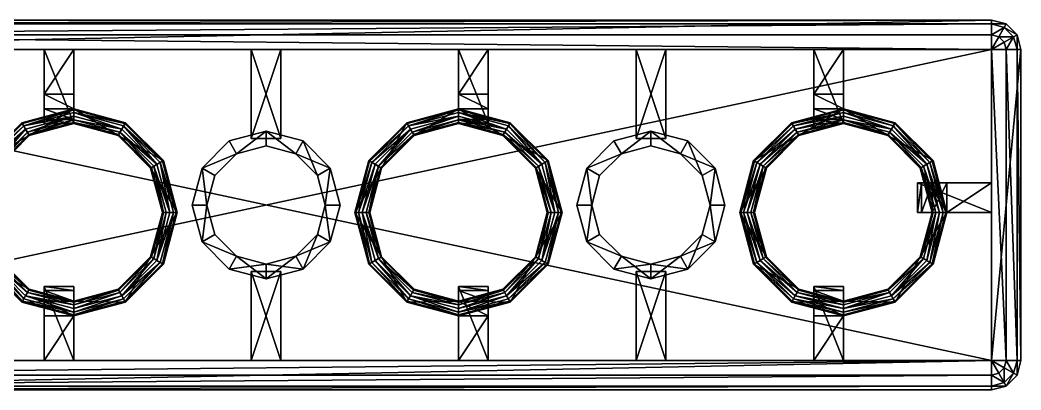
# Model space of a CAD drawing. Header units: metres. Extents: x 0 to 5.1, y 0 to 1.25.
# Drawn here: x 1.719 to 5.1, y 0 to 1.25 of the extents above; entities that cross this region are included whole.
import ezdxf

# ---------------------------------------------------------------- set-up
doc = ezdxf.new("R2010")
doc.units = ezdxf.units.M
doc.layers.add('block05', color=162, linetype='CONTINUOUS')

msp = doc.modelspace()

# ---------------------------------------------------------------- meshes
at = {"layer": 'block05'}
mesh = msp.add_polyface(dxfattribs=at)
corners = [(1.3, 1.15, 1.4), (1.3, 1.15), (1.3, 0.85), (1.3, 0.85, 1.4), (1.2, 1.15, 1.4), (1.2, 0.85), (1.2, 0.85, 1.4), (1.8, 1.15, 1.4), (1.8, 1.15), (1.9, 1.15), (1.8, 1), (1.9, 0.9, 1.4), (1.8, 0.9, 1.4), (1.8, 0.9, 0.1), (1.8, 0.95, 0.013397), (1.8, 0.913397, 0.05), (1.9, 0.913397, 0.05), (1.9, 0.95, 0.013397), (1.9, 0.9, 0.1), (1.75, 0.859808, 1.5), (1.9, 0.95, 1.5), (1.725, 0.903109, 1.5), (1.596891, 0.775, 1.5), (1.75, 0.859808, 1.725), (1.9, 0.9, 1.725), (1.629367, 0.75625, 1.746651), (1.7375, 0.881458, 1.75), (1.74375, 0.870633, 1.746651), (1.607716, 0.76875, 1.746651), (1.73125, 0.892284, 1.746651), (1.9, 0.925, 1.75), (1.9, 0.9375, 1.746651), (1.9, 0.95, 1.725), (1.726675, 0.900208, 1.7375), (1.725, 0.903109, 1.725), (1.637292, 0.751675, 1.7375), (1.748325, 0.862708, 1.7375), (1.9, 0.9125, 1.746651), (1.599792, 0.773325, 1.7375), (1.9, 0.946651, 1.7375), (1.35, 0.798205), (1.375, 0.841506), (1.25, 0.875), (1.25, 0.825), (1.375, 0.841506, 1.4), (1.25, 0.825, 1.4), (1.25, 0.875, 1.4), (0.1, 1.15), (5, 1.25), (0.1, 1.25), (0.1, 1.15, 1.4), (5, 1.15, 1.4), (0.1, 1.25, 1.4), (0.1, 1.236603, 1.45), (5, 1.236603, 1.45), (0.1, 1.2, 1.486603), (5, 1.15, 1.5), (0.1, 1.15, 1.5), (5, 1.25, 1.4)]
mesh.append_faces([[corners[k] for k in face] for face in [(0, 1, 2), (0, 2, 3), (4, 1, 0), (3, 2, 5), (1, 5, 2), (3, 6, 4), (3, 4, 0), (7, 8, 9), (9, 8, 10), (11, 12, 7), (13, 12, 11), (10, 13, 14), (7, 12, 13), (14, 13, 15), (7, 13, 8), (13, 10, 8), (15, 16, 14), (14, 17, 10), (18, 15, 13), (19, 20, 21), (19, 21, 22), (19, 23, 24), (25, 26, 27), (26, 28, 29), (27, 26, 30), (26, 29, 30), (29, 31, 30), (32, 33, 34), (23, 35, 36), (35, 27, 36), (27, 37, 36), (23, 36, 24), (34, 33, 38), (33, 29, 38), (31, 29, 39), (29, 33, 39), (33, 32, 39), (21, 34, 22), (34, 21, 32), (32, 21, 20), (40, 41, 42), (40, 42, 43), (44, 45, 46), (46, 42, 44), (44, 42, 41), (47, 48, 49), (47, 50, 51), (48, 52, 49), (53, 54, 55), (55, 56, 57), (58, 53, 52)]])
mesh = msp.add_polyface(dxfattribs=at)
corners = [(3.3, 0.9, 0.1), (3.3, 0.9, 1.4), (3.3, 1.15, 1.4), (3.3, 1.15), (3.3, 1), (3.3, 0.95, 0.013397), (3.3, 0.913397, 0.05), (3.2, 1.15, 1.4), (3.2, 1), (3.2, 0.9, 0.1), (3.2, 0.95, 0.013397), (3.2, 0.913397, 0.05), (3.35, 0.859808, 1.5), (3.503109, 0.775, 1.5), (3.375, 0.903109, 1.5), (3.2, 0.95, 1.5), (3.459808, 0.75, 1.5), (3.375, 0.903109, 1.725), (3.2, 0.95, 1.725), (3.503109, 0.775, 1.725), (3.351675, 0.862708, 1.7375), (3.35625, 0.870633, 1.746651), (3.470633, 0.75625, 1.746651), (3.36875, 0.892284, 1.746651), (3.492284, 0.76875, 1.746651), (3.481458, 0.7625, 1.75), (3.373325, 0.900208, 1.7375), (3.2, 0.9375, 1.746651), (3.2, 0.946651, 1.7375), (3.3625, 0.881458, 1.75), (3.2, 0.9125, 1.746651), (3.2, 0.925, 1.75), (3.2, 0.9, 1.725), (3.35, 0.859808, 1.725), (3.500208, 0.773325, 1.7375), (3.462708, 0.751675, 1.7375), (3.459808, 0.75, 1.725), (3.2, 0.903349, 1.7375), (3.2, 0.9, 1.5), (5, 1.15), (5, 1.25), (0.1, 1.15), (5, 1.15, 1.4), (5, 0.1, 1.5), (0.1, 1.15, 1.5), (5, 1.15, 1.5), (5, 1.25, 1.4), (0.1, 1.25, 1.4), (0.1, 1.2, 1.486603), (5, 1.236603, 1.45), (5, 1.2, 1.486603), (0.1, 1.236603, 1.45)]
mesh.append_faces([[corners[k] for k in face] for face in [(0, 1, 2), (0, 2, 3), (0, 3, 4), (0, 4, 5), (0, 5, 6), (7, 3, 2), (3, 8, 4), (1, 7, 2), (9, 1, 0), (10, 6, 5), (5, 4, 8), (6, 11, 0), (12, 13, 14), (12, 14, 15), (16, 13, 12), (13, 17, 14), (14, 17, 18), (14, 18, 15), (17, 13, 19), (20, 21, 22), (23, 24, 25), (22, 21, 25), (24, 23, 26), (23, 27, 26), (27, 28, 26), (27, 23, 29), (23, 25, 29), (25, 21, 29), (21, 30, 29), (29, 30, 31), (32, 20, 33), (17, 26, 18), (26, 28, 18), (24, 26, 34), (26, 17, 34), (34, 17, 19), (33, 20, 35), (20, 22, 35), (33, 35, 36), (21, 20, 37), (38, 33, 12), (12, 33, 36), (12, 36, 16), (39, 40, 41), (41, 42, 39), (43, 44, 45), (40, 46, 47), (48, 49, 50), (48, 50, 45), (49, 51, 46)]])
mesh = msp.add_polyface(dxfattribs=at)
corners = [(4.5, 0.9, 0.1), (4.5, 1.15), (4.5, 1), (4.5, 0.95, 0.013397), (4.5, 0.913397, 0.05), (4.65, 0.859808, 1.5), (4.803109, 0.775, 1.5), (4.675, 0.903109, 1.5), (4.5, 0.95, 1.5), (4.5, 0.9, 1.5), (4.65, 0.859808, 1.725), (4.5, 0.9, 1.725), (4.5, 0.9375, 1.746651), (4.6625, 0.881458, 1.75), (4.5, 0.925, 1.75), (4.5, 0.9125, 1.746651), (4.66875, 0.892284, 1.746651), (4.781458, 0.7625, 1.75), (4.792284, 0.76875, 1.746651), (4.673326, 0.900208, 1.7375), (4.65625, 0.870633, 1.746651), (4.803109, 0.775, 1.725), (4.675, 0.903109, 1.725), (4.5, 0.903349, 1.7375), (4.651675, 0.862708, 1.7375), (4.5, 0.946651, 1.7375), (4.5, 0.95, 1.725), (5.086603, 1.2), (5, 1.15), (5.1, 1.15), (5.05, 1.236603), (5, 1.25), (5.086603, 1.2, 1.4), (5.05, 1.236603, 1.4), (5, 1.25, 1.4), (5.1, 1.15, 1.4), (5, 1.236603, 1.45), (5.043301, 1.225, 1.45), (5, 1.2, 1.486603), (5.05, 1.15, 1.486603), (5.043301, 1.175, 1.486603), (5.075, 1.193301, 1.45), (5.086603, 1.15, 1.45), (5, 1.15, 1.5), (5.025, 1.193301, 1.486603)]
mesh.append_faces([[corners[k] for k in face] for face in [(0, 1, 2), (0, 2, 3), (0, 3, 4), (5, 6, 7), (5, 7, 8), (5, 8, 9), (9, 10, 5), (10, 9, 11), (12, 13, 14), (14, 13, 15), (13, 12, 16), (13, 16, 17), (18, 16, 19), (15, 13, 20), (13, 17, 20), (21, 19, 22), (11, 23, 24), (23, 15, 24), (15, 20, 24), (11, 24, 10), (22, 19, 25), (19, 16, 25), (16, 12, 25), (22, 25, 26), (6, 22, 7), (7, 22, 26), (7, 26, 8), (27, 28, 29), (28, 27, 30), (28, 30, 31), (27, 32, 30), (30, 32, 33), (33, 34, 31), (30, 33, 31), (32, 27, 35), (35, 27, 29), (36, 37, 38), (39, 40, 41), (41, 32, 42), (40, 39, 43), (32, 41, 37), (38, 37, 44), (37, 41, 44), (41, 40, 44), (40, 43, 44), (39, 41, 42), (38, 44, 43), (37, 36, 33), (33, 36, 34), (32, 37, 33), (42, 32, 35)]])
mesh = msp.add_polyface(dxfattribs=at)
corners = [(1.75, 0.340192, 1.5), (1.725, 0.296891, 1.5), (1.9, 0.3, 1.5), (1.9, 0.25, 1.5), (1.596891, 0.425, 1.5), (1.640192, 0.45, 1.5), (1.75, 0.340192, 1.725), (1.640192, 0.45, 1.725), (1.73125, 0.307716, 1.746651), (1.9, 0.2625, 1.746651), (1.726675, 0.299792, 1.7375), (1.74375, 0.329367, 1.746651), (1.9, 0.2875, 1.746651), (1.7375, 0.318542, 1.75), (1.607716, 0.43125, 1.746651), (1.629367, 0.44375, 1.746651), (1.748325, 0.337292, 1.7375), (1.618542, 0.4375, 1.75), (1.637292, 0.448325, 1.7375), (1.596891, 0.425, 1.725), (1.725, 0.296891, 1.725), (1.9, 0.296651, 1.7375), (1.9, 0.253349, 1.7375), (1.9, 0.25, 1.725), (1.599792, 0.426675, 1.7375), (1.9, 0.35, 0.1), (1.8, 0.35, 1.4), (1.8, 0.35, 0.1), (1.9, 0.1, 1.4), (1.8, 0.1), (1.8, 0.1, 1.4), (1.9, 0.25), (1.8, 0.25), (1.8, 0.3, 0.013397), (1.8, 0.336603, 0.05), (1.9, 0.3, 0.013397), (1.9, 0.336603, 0.05), (5, 0, 1.4), (0.1, 0), (0.1, 0, 1.4), (0.1, 0.1), (5, 0.1), (0.1, 0.1, 1.4), (5, 0.1, 1.5), (0.1, 0.1, 1.5), (0.1, 1.15, 1.5), (5, 0.05, 1.486603), (0.1, 0.013397, 1.45), (0.1, 0.05, 1.486603), (5, 0.013397, 1.45)]
mesh.append_faces([[corners[k] for k in face] for face in [(0, 1, 2), (2, 1, 3), (1, 0, 4), (4, 0, 5), (2, 6, 0), (0, 6, 7), (0, 7, 5), (8, 9, 10), (11, 12, 13), (9, 8, 13), (8, 10, 14), (11, 15, 16), (15, 11, 17), (11, 13, 17), (13, 8, 17), (8, 14, 17), (16, 15, 18), (6, 16, 7), (16, 18, 7), (19, 10, 20), (11, 16, 21), (16, 6, 21), (20, 10, 22), (10, 9, 22), (20, 22, 23), (14, 10, 24), (10, 19, 24), (1, 4, 19), (1, 19, 20), (3, 20, 23), (1, 20, 3), (25, 26, 27), (28, 29, 30), (28, 30, 26), (29, 31, 32), (27, 26, 30), (27, 30, 29), (27, 29, 32), (27, 32, 33), (27, 33, 34), (35, 34, 33), (33, 32, 31), (34, 36, 27), (37, 38, 39), (40, 38, 41), (41, 42, 40), (43, 44, 45), (46, 47, 48), (48, 44, 43), (47, 49, 39)]])
mesh = msp.add_polyface(dxfattribs=at)
corners = [(1.640192, 0.75, 1.5), (1.55, 0.6, 1.5), (1.6, 0.6, 1.5), (1.596891, 0.775, 1.5), (1.75, 0.859808, 1.5), (1.6, 0.6, 1.725), (1.640192, 0.75, 1.725), (1.75, 0.859808, 1.725), (1.607716, 0.76875, 1.746651), (1.5625, 0.6, 1.746651), (1.553349, 0.6, 1.7375), (1.575, 0.6, 1.75), (1.7375, 0.881458, 1.75), (1.618542, 0.7625, 1.75), (1.5875, 0.6, 1.746651), (1.629367, 0.75625, 1.746651), (1.637292, 0.751675, 1.7375), (1.74375, 0.870633, 1.746651), (1.596891, 0.775, 1.725), (1.55, 0.6, 1.725), (1.596651, 0.6, 1.7375), (1.73125, 0.892284, 1.746651), (1.599792, 0.773325, 1.7375), (1.725, 0.903109, 1.725), (1.423205, 0.725), (1.45, 0.625), (1.5, 0.625), (1.466506, 0.75), (1.35, 0.798205), (1.375, 0.841506), (1.45, 0.625, 1.4), (1.5, 0.625, 1.4), (1.423205, 0.525, 1.4), (1.25, 0.825, 1.4), (1.375, 0.841506, 1.4), (1.35, 0.798205, 1.4), (1.466506, 0.75, 1.4), (1.423205, 0.725, 1.4), (1.25, 0.825), (5, 1.15, 1.4), (0.1, 1.15, 1.4), (0.1, 0.1, 1.4)]
mesh.append_faces([[corners[k] for k in face] for face in [(0, 1, 2), (1, 0, 3), (4, 3, 0), (2, 5, 6), (0, 7, 4), (7, 0, 6), (2, 6, 0), (8, 9, 10), (9, 8, 11), (8, 12, 13), (14, 11, 13), (11, 8, 13), (14, 13, 15), (13, 12, 15), (16, 15, 17), (16, 7, 6), (18, 10, 19), (16, 6, 5), (14, 15, 20), (15, 16, 20), (16, 5, 20), (21, 8, 22), (8, 10, 22), (10, 18, 22), (23, 22, 18), (3, 23, 18), (3, 18, 19), (3, 19, 1), (24, 25, 26), (24, 26, 27), (28, 27, 29), (24, 27, 28), (30, 31, 32), (33, 34, 35), (35, 34, 36), (35, 36, 37), (36, 31, 37), (31, 30, 37), (36, 27, 31), (31, 27, 26), (27, 36, 29), (34, 29, 36), (32, 25, 30), (30, 25, 24), (37, 28, 35), (35, 28, 38), (35, 38, 33), (28, 37, 24), (30, 24, 37), (39, 40, 41)]])
mesh = msp.add_polyface(dxfattribs=at)
corners = [(3.8, 0.4, 1.4), (3.8, 0.4), (3.9, 0.4), (3.9, 0.4, 1.4), (3.65, 0.625), (3.6, 0.625), (3.633494, 0.5), (3.75, 0.451795), (3.725, 0.408494), (3.85, 0.425), (3.85, 0.375), (3.676795, 0.525), (3.75, 0.451795, 1.4), (3.85, 0.375, 1.4), (3.725, 0.408494, 1.4), (3.633494, 0.5, 1.4), (3.65, 0.625, 1.4), (3.6, 0.625, 1.4), (3.676795, 0.525, 1.4), (3.85, 0.425, 1.4), (3.459808, 0.75, 1.5), (3.5, 0.6, 1.5), (3.55, 0.6, 1.5), (3.375, 0.296891, 1.5), (3.503109, 0.425, 1.5), (3.459808, 0.45, 1.5), (3.503109, 0.425, 1.725), (3.55, 0.6, 1.725), (3.492284, 0.43125, 1.746651), (3.3625, 0.318542, 1.75), (3.481458, 0.4375, 1.75), (3.470633, 0.44375, 1.746651), (3.5125, 0.6, 1.746651), (3.525, 0.6, 1.75), (3.546651, 0.6, 1.7375), (3.500208, 0.426675, 1.7375), (3.5375, 0.6, 1.746651), (3.503349, 0.6, 1.7375), (3.5, 0.6, 1.725), (3.462708, 0.448325, 1.7375), (3.35625, 0.329367, 1.746651), (3.351675, 0.337292, 1.7375), (3.459808, 0.45, 1.725), (3.35, 0.340192, 1.725), (5, 1.15, 1.4), (0.1, 0.1, 1.4), (5, 0.1, 1.4)]
mesh.append_faces([[corners[k] for k in face] for face in [(0, 1, 2), (0, 2, 3), (4, 5, 6), (7, 8, 9), (9, 8, 10), (8, 7, 6), (6, 7, 11), (4, 6, 11), (12, 13, 14), (12, 14, 15), (16, 15, 17), (15, 16, 18), (12, 15, 18), (19, 13, 12), (14, 8, 15), (15, 8, 6), (5, 17, 6), (15, 6, 17), (8, 14, 10), (16, 4, 11), (18, 7, 12), (12, 7, 9), (12, 9, 19), (7, 18, 11), (16, 11, 18), (20, 21, 22), (23, 24, 25), (24, 22, 25), (22, 21, 25), (26, 27, 22), (26, 22, 24), (28, 29, 30), (29, 31, 30), (30, 31, 32), (30, 32, 33), (34, 35, 36), (35, 28, 36), (28, 30, 36), (30, 33, 36), (32, 31, 37), (35, 34, 27), (26, 35, 27), (38, 37, 39), (37, 31, 39), (31, 40, 39), (41, 42, 39), (38, 39, 42), (21, 38, 42), (43, 25, 42), (21, 42, 25), (44, 45, 46)]])
mesh = msp.add_polyface(dxfattribs=at)
corners = [(1.9, 0.9, 0.1), (1.9, 0.9, 1.4), (1.9, 1.15, 1.4), (1.9, 1.15), (1.9, 1), (1.9, 0.95, 0.013397), (1.9, 0.913397, 0.05), (1.8, 1.15, 1.4), (1.8, 1), (1.8, 0.9, 0.1), (1.8, 0.95, 0.013397), (1.8, 0.913397, 0.05), (2.05, 0.859808, 1.5), (2.203109, 0.775, 1.5), (2.075, 0.903109, 1.5), (1.9, 0.95, 1.5), (1.75, 0.859808, 1.5), (1.9, 0.9, 1.5), (2.159808, 0.75, 1.5), (2.05, 0.859808, 1.725), (2.159808, 0.75, 1.725), (1.9, 0.9, 1.725), (1.9, 0.9125, 1.746651), (1.74375, 0.870633, 1.746651), (1.9, 0.925, 1.75), (2.05625, 0.870633, 1.746651), (1.9, 0.903349, 1.7375), (2.051675, 0.862708, 1.7375), (2.06875, 0.892284, 1.746651), (1.9, 0.9375, 1.746651), (2.073325, 0.900208, 1.7375), (2.0625, 0.881458, 1.75), (2.170633, 0.75625, 1.746651), (2.181458, 0.7625, 1.75), (2.192284, 0.76875, 1.746651), (2.203109, 0.775, 1.725), (2.075, 0.903109, 1.725), (2.162708, 0.751675, 1.7375), (1.748325, 0.862708, 1.7375), (1.9, 0.946651, 1.7375), (1.9, 0.95, 1.725), (2.200208, 0.773325, 1.7375)]
mesh.append_faces([[corners[k] for k in face] for face in [(0, 1, 2), (0, 2, 3), (0, 3, 4), (0, 4, 5), (0, 5, 6), (7, 3, 2), (3, 8, 4), (1, 7, 2), (9, 1, 0), (10, 6, 5), (5, 4, 8), (6, 11, 0), (12, 13, 14), (12, 14, 15), (15, 16, 17), (12, 15, 17), (18, 13, 12), (17, 19, 12), (12, 19, 20), (12, 20, 18), (19, 17, 21), (16, 21, 17), (22, 23, 24), (22, 25, 26), (25, 27, 26), (28, 29, 30), (25, 22, 31), (22, 24, 31), (24, 29, 31), (29, 28, 31), (32, 25, 33), (25, 31, 33), (31, 28, 33), (28, 34, 33), (21, 26, 19), (26, 27, 19), (35, 30, 36), (27, 25, 37), (25, 32, 37), (22, 26, 38), (26, 21, 38), (19, 27, 20), (27, 37, 20), (36, 30, 39), (30, 29, 39), (36, 39, 40), (28, 30, 41), (13, 36, 14), (14, 36, 40), (14, 40, 15)]])
mesh = msp.add_polyface(dxfattribs=at)
corners = [(2.5, 1.15, 1.4), (2.5, 1.15), (2.6, 1.15), (2.5, 0.85, 1.4), (2.5, 0.85), (2.6, 0.85, 1.4), (2.45, 0.798205), (2.55, 0.875), (2.425, 0.841506), (2.333494, 0.75), (2.35, 0.625), (2.3, 0.625), (2.376795, 0.725), (2.55, 0.825), (2.35, 0.625, 1.4), (2.3, 0.625, 1.4), (2.333494, 0.75, 1.4), (2.45, 0.798205, 1.4), (2.425, 0.841506, 1.4), (2.55, 0.875, 1.4), (2.55, 0.825, 1.4), (2.376795, 0.725, 1.4), (2.159808, 0.75, 1.5), (2.2, 0.6, 1.5), (2.25, 0.6, 1.5), (2.203109, 0.775, 1.5), (2.2, 0.6, 1.725), (2.159808, 0.75, 1.725), (2.203349, 0.6, 1.7375), (2.170633, 0.75625, 1.746651), (2.2125, 0.6, 1.746651), (2.162708, 0.751675, 1.7375), (2.2375, 0.6, 1.746651), (2.192284, 0.76875, 1.746651), (2.246651, 0.6, 1.7375), (2.225, 0.6, 1.75), (2.181458, 0.7625, 1.75), (2.25, 0.6, 1.725), (2.200208, 0.773325, 1.7375), (2.06875, 0.892284, 1.746651), (2.073325, 0.900208, 1.7375), (2.203109, 0.775, 1.725), (2.075, 0.903109, 1.725)]
mesh.append_faces([[corners[k] for k in face] for face in [(0, 1, 2), (3, 4, 1), (3, 1, 0), (5, 4, 3), (2, 1, 4), (5, 3, 0), (6, 7, 8), (6, 8, 9), (10, 9, 11), (9, 10, 12), (6, 9, 12), (7, 6, 13), (14, 15, 16), (17, 16, 18), (17, 18, 19), (17, 19, 20), (16, 17, 21), (14, 16, 21), (16, 9, 18), (18, 9, 8), (7, 19, 8), (18, 8, 19), (9, 16, 11), (15, 11, 16), (20, 6, 17), (17, 6, 12), (21, 10, 14), (10, 21, 12), (17, 12, 21), (6, 20, 13), (22, 23, 24), (22, 24, 25), (22, 26, 23), (26, 22, 27), (28, 29, 30), (29, 28, 31), (32, 33, 34), (30, 29, 35), (29, 36, 35), (36, 33, 35), (33, 32, 35), (31, 28, 27), (28, 26, 27), (37, 34, 38), (34, 33, 38), (33, 39, 38), (40, 41, 38), (37, 38, 41), (24, 37, 41), (42, 25, 41), (24, 41, 25)]])
mesh = msp.add_polyface(dxfattribs=at)
corners = [(2.6, 1.15, 1.4), (2.6, 1.15), (2.6, 0.85), (2.6, 0.85, 1.4), (2.5, 1.15, 1.4), (2.5, 0.85), (2.65, 0.798205), (2.766506, 0.75), (2.675, 0.841506), (2.55, 0.875), (2.75, 0.625), (2.8, 0.625), (2.55, 0.825), (2.723205, 0.725), (2.766506, 0.75, 1.4), (2.8, 0.625, 1.4), (2.75, 0.625, 1.4), (2.65, 0.798205, 1.4), (2.675, 0.841506, 1.4), (2.723205, 0.725, 1.4), (2.55, 0.875, 1.4), (2.55, 0.825, 1.4), (2.940192, 0.75, 1.5), (2.896891, 0.775, 1.5), (2.85, 0.6, 1.5), (2.9, 0.6, 1.5), (3.025, 0.903109, 1.725), (2.896891, 0.775, 1.725), (2.85, 0.6, 1.725), (2.907717, 0.76875, 1.746651), (2.853349, 0.6, 1.7375), (2.899792, 0.773325, 1.7375), (2.8875, 0.6, 1.746651), (2.929367, 0.75625, 1.746651), (2.896651, 0.6, 1.7375), (2.918542, 0.7625, 1.75), (2.875, 0.6, 1.75), (2.8625, 0.6, 1.746651), (2.9, 0.6, 1.725), (2.937292, 0.751675, 1.7375), (2.940192, 0.75, 1.725)]
mesh.append_faces([[corners[k] for k in face] for face in [(0, 1, 2), (0, 2, 3), (4, 1, 0), (3, 2, 5), (1, 5, 2), (3, 4, 0), (6, 7, 8), (6, 8, 9), (10, 11, 7), (6, 9, 12), (7, 6, 13), (10, 7, 13), (14, 15, 16), (17, 18, 19), (19, 18, 14), (19, 14, 16), (18, 17, 20), (20, 17, 21), (20, 9, 18), (18, 9, 8), (14, 7, 15), (15, 7, 11), (7, 14, 8), (18, 8, 14), (16, 10, 13), (19, 6, 17), (17, 6, 12), (17, 12, 21), (6, 19, 13), (16, 13, 19), (22, 23, 24), (22, 24, 25), (23, 26, 27), (24, 27, 28), (23, 27, 24), (29, 30, 31), (32, 33, 34), (35, 33, 36), (33, 32, 36), (30, 29, 37), (29, 35, 37), (35, 36, 37), (27, 31, 28), (31, 30, 28), (31, 27, 26), (38, 34, 39), (34, 33, 39), (38, 39, 40), (25, 38, 40), (25, 40, 22)]])
mesh = msp.add_polyface(dxfattribs=at)
corners = [(3.2, 1.15, 1.4), (3.2, 1.15), (3.3, 1.15), (3.2, 1), (3.3, 0.9, 1.4), (3.2, 0.9, 1.4), (3.2, 0.9, 0.1), (3.2, 0.95, 0.013397), (3.2, 0.913397, 0.05), (3.3, 0.913397, 0.05), (3.3, 0.95, 0.013397), (3.3, 0.9, 0.1), (3.05, 0.859808, 1.5), (3.025, 0.903109, 1.5), (2.940192, 0.75, 1.5), (2.896891, 0.775, 1.5), (3.2, 0.95, 1.5), (3.2, 0.9, 1.5), (3.35, 0.859808, 1.5), (3.025, 0.903109, 1.725), (3.2, 0.95, 1.725), (2.929367, 0.75625, 1.746651), (3.04375, 0.870633, 1.746651), (3.048325, 0.862708, 1.7375), (3.2, 0.9125, 1.746651), (3.2, 0.9375, 1.746651), (3.3625, 0.881458, 1.75), (3.2, 0.925, 1.75), (3.0375, 0.881458, 1.75), (3.2, 0.946651, 1.7375), (3.03125, 0.892284, 1.746651), (2.907717, 0.76875, 1.746651), (2.918542, 0.7625, 1.75), (2.899792, 0.773325, 1.7375), (2.940192, 0.75, 1.725), (3.05, 0.859808, 1.725), (3.026675, 0.900208, 1.7375), (3.2, 0.903349, 1.7375), (3.35625, 0.870633, 1.746651), (3.351675, 0.862708, 1.7375), (3.2, 0.9, 1.725), (2.937292, 0.751675, 1.7375), (3.35, 0.859808, 1.725)]
mesh.append_faces([[corners[k] for k in face] for face in [(0, 1, 2), (2, 1, 3), (4, 5, 0), (6, 5, 4), (3, 6, 7), (0, 5, 6), (7, 6, 8), (0, 6, 1), (6, 3, 1), (8, 9, 7), (7, 10, 3), (11, 8, 6), (12, 13, 14), (14, 13, 15), (13, 12, 16), (16, 12, 17), (18, 16, 17), (15, 13, 19), (19, 13, 16), (19, 16, 20), (21, 22, 23), (23, 22, 24), (25, 26, 27), (24, 22, 27), (27, 22, 28), (22, 21, 28), (29, 25, 30), (25, 27, 30), (27, 28, 30), (28, 31, 30), (31, 28, 32), (28, 21, 32), (30, 31, 33), (34, 23, 35), (20, 29, 36), (29, 30, 36), (30, 33, 36), (33, 19, 36), (20, 36, 19), (35, 23, 37), (23, 24, 37), (24, 38, 37), (39, 40, 37), (35, 37, 40), (21, 23, 41), (23, 34, 41), (14, 35, 12), (12, 35, 40), (42, 17, 40), (12, 40, 17), (35, 14, 34)]])
mesh = msp.add_polyface(dxfattribs=at)
corners = [(3.8, 1.15, 1.4), (3.8, 1.15), (3.9, 1.15), (3.9, 1.15, 1.4), (3.8, 0.85, 1.4), (3.8, 0.85), (3.9, 0.85, 1.4), (3.9, 0.85), (3.75, 0.798205), (3.85, 0.875), (3.725, 0.841506), (3.633494, 0.75), (3.65, 0.625), (3.6, 0.625), (3.676795, 0.725), (3.85, 0.825), (3.65, 0.625, 1.4), (3.6, 0.625, 1.4), (3.633494, 0.75, 1.4), (3.75, 0.798205, 1.4), (3.725, 0.841506, 1.4), (3.85, 0.875, 1.4), (3.85, 0.825, 1.4), (3.676795, 0.725, 1.4), (3.459808, 0.75, 1.5), (3.55, 0.6, 1.5), (3.503109, 0.775, 1.5), (3.55, 0.6, 1.725), (3.503109, 0.775, 1.725), (3.492284, 0.76875, 1.746651), (3.525, 0.6, 1.75), (3.481458, 0.7625, 1.75), (3.470633, 0.75625, 1.746651), (3.5375, 0.6, 1.746651), (3.5125, 0.6, 1.746651), (3.459808, 0.75, 1.725), (3.503349, 0.6, 1.7375), (3.5, 0.6, 1.725), (3.546651, 0.6, 1.7375), (3.500208, 0.773325, 1.7375), (3.462708, 0.751675, 1.7375), (3.5, 0.6, 1.5)]
mesh.append_faces([[corners[k] for k in face] for face in [(0, 1, 2), (0, 2, 3), (4, 5, 1), (4, 1, 0), (6, 7, 5), (6, 5, 4), (2, 1, 5), (2, 5, 7), (6, 4, 0), (6, 0, 3), (8, 9, 10), (8, 10, 11), (12, 11, 13), (11, 12, 14), (8, 11, 14), (9, 8, 15), (16, 17, 18), (19, 18, 20), (19, 20, 21), (19, 21, 22), (18, 19, 23), (16, 18, 23), (17, 13, 18), (18, 13, 11), (20, 10, 21), (21, 10, 9), (10, 20, 11), (18, 11, 20), (22, 8, 19), (19, 8, 14), (23, 12, 16), (12, 23, 14), (19, 14, 23), (8, 22, 15), (24, 25, 26), (25, 27, 28), (25, 28, 26), (29, 30, 31), (30, 32, 31), (30, 29, 33), (32, 30, 34), (35, 36, 37), (27, 38, 39), (38, 33, 39), (33, 29, 39), (27, 39, 28), (32, 34, 40), (34, 36, 40), (36, 35, 40), (24, 37, 41), (37, 24, 35)]])
mesh = msp.add_polyface(dxfattribs=at)
corners = [(3.9, 1.15, 1.4), (3.9, 1.15), (3.9, 0.85), (3.9, 0.85, 1.4), (3.95, 0.798205), (4.066506, 0.75), (3.975, 0.841506), (3.85, 0.875), (4.05, 0.625), (4.1, 0.625), (3.85, 0.825), (4.023205, 0.725), (4.066506, 0.75, 1.4), (4.1, 0.625, 1.4), (4.05, 0.625, 1.4), (3.95, 0.798205, 1.4), (3.975, 0.841506, 1.4), (4.023205, 0.725, 1.4), (3.85, 0.875, 1.4), (3.85, 0.825, 1.4), (4.15, 0.6, 1.5), (4.2, 0.6, 1.5), (4.240192, 0.75, 1.5), (4.196891, 0.775, 1.5), (4.35, 0.859808, 1.5), (4.2, 0.6, 1.725), (4.240192, 0.75, 1.725), (4.175, 0.6, 1.75), (4.1625, 0.6, 1.746651), (4.218542, 0.7625, 1.75), (4.196651, 0.6, 1.7375), (4.1875, 0.6, 1.746651), (4.229367, 0.75625, 1.746651), (4.207716, 0.76875, 1.746651), (4.3375, 0.881458, 1.75), (4.34375, 0.870633, 1.746651), (4.33125, 0.892284, 1.746651), (4.199792, 0.773325, 1.7375), (4.326674, 0.900208, 1.7375), (4.196891, 0.775, 1.725), (4.237292, 0.751675, 1.7375), (4.153349, 0.6, 1.7375), (4.15, 0.6, 1.725), (4.325, 0.903109, 1.725)]
mesh.append_faces([[corners[k] for k in face] for face in [(0, 1, 2), (0, 2, 3), (4, 5, 6), (4, 6, 7), (8, 9, 5), (4, 7, 10), (5, 4, 11), (8, 5, 11), (12, 13, 14), (15, 16, 17), (17, 16, 12), (17, 12, 14), (16, 15, 18), (18, 15, 19), (16, 6, 12), (12, 6, 5), (12, 5, 9), (12, 9, 13), (6, 16, 7), (18, 7, 16), (14, 8, 11), (17, 4, 15), (15, 4, 10), (15, 10, 19), (4, 17, 11), (14, 11, 17), (20, 21, 22), (20, 22, 23), (24, 23, 22), (21, 25, 26), (21, 26, 22), (27, 28, 29), (30, 31, 32), (31, 27, 32), (27, 29, 32), (29, 28, 33), (29, 33, 34), (32, 29, 35), (36, 33, 37), (30, 26, 25), (38, 37, 39), (26, 30, 40), (30, 32, 40), (39, 37, 41), (37, 33, 41), (33, 28, 41), (39, 41, 42), (23, 43, 39), (20, 39, 42), (23, 39, 20)]])
mesh = msp.add_polyface(dxfattribs=at)
corners = [(4.5, 0.9, 0.1), (4.5, 0.9, 1.4), (4.5, 1.15, 1.4), (4.5, 1.15), (4.4, 1.15, 1.4), (4.4, 1.15), (4.4, 1), (4.5, 1), (4.4, 0.9, 1.4), (4.4, 0.9, 0.1), (4.4, 0.95, 0.013397), (4.4, 0.913397, 0.05), (4.5, 0.913397, 0.05), (4.5, 0.95, 0.013397), (4.35, 0.859808, 1.5), (4.5, 0.95, 1.5), (4.325, 0.903109, 1.5), (4.196891, 0.775, 1.5), (4.5, 0.9, 1.5), (4.240192, 0.75, 1.5), (4.35, 0.859808, 1.725), (4.5, 0.9, 1.725), (4.240192, 0.75, 1.725), (4.207716, 0.76875, 1.746651), (4.33125, 0.892284, 1.746651), (4.3375, 0.881458, 1.75), (4.218542, 0.7625, 1.75), (4.34375, 0.870633, 1.746651), (4.199792, 0.773325, 1.7375), (4.326674, 0.900208, 1.7375), (4.5, 0.9375, 1.746651), (4.229367, 0.75625, 1.746651), (4.348325, 0.862708, 1.7375), (4.5, 0.903349, 1.7375), (4.5, 0.925, 1.75), (4.5, 0.9125, 1.746651), (4.325, 0.903109, 1.725), (4.196891, 0.775, 1.725), (4.237292, 0.751675, 1.7375), (4.5, 0.95, 1.725), (4.5, 0.946651, 1.7375)]
mesh.append_faces([[corners[k] for k in face] for face in [(0, 1, 2), (0, 2, 3), (4, 5, 3), (4, 3, 2), (3, 5, 6), (3, 6, 7), (1, 8, 4), (1, 4, 2), (9, 8, 1), (9, 1, 0), (6, 9, 10), (4, 8, 9), (10, 9, 11), (4, 9, 5), (9, 6, 5), (11, 12, 10), (10, 12, 13), (13, 7, 6), (10, 13, 6), (12, 11, 0), (0, 11, 9), (14, 15, 16), (14, 16, 17), (15, 14, 18), (19, 20, 14), (14, 20, 21), (14, 21, 18), (20, 19, 22), (23, 24, 25), (26, 25, 27), (24, 28, 29), (24, 29, 30), (31, 27, 32), (27, 33, 32), (25, 24, 34), (24, 30, 34), (33, 27, 35), (27, 25, 35), (25, 34, 35), (20, 32, 21), (32, 33, 21), (36, 29, 37), (31, 32, 38), (32, 20, 38), (22, 38, 20), (29, 36, 39), (30, 29, 40), (29, 39, 40), (17, 16, 36), (36, 16, 15), (36, 15, 39)]])
mesh = msp.add_polyface(dxfattribs=at)
corners = [(5, 0.7, 1.4), (5, 0.7), (5, 0.6), (4.85, 0.7), (4.75, 0.7, 0.1), (4.8, 0.7, 0.013397), (4.75, 0.7, 1.4), (4.763398, 0.7, 0.05), (4.75, 0.6, 1.4), (5, 0.6, 1.4), (4.85, 0.6), (4.763398, 0.6, 0.05), (4.8, 0.6, 0.013397), (4.75, 0.6, 0.1), (4.759808, 0.75, 1.5), (4.8, 0.6, 1.5), (4.85, 0.6, 1.5), (4.803109, 0.775, 1.5), (4.65, 0.859808, 1.5), (4.8, 0.6, 1.725), (4.65, 0.859808, 1.725), (4.759808, 0.75, 1.725), (4.66875, 0.892284, 1.746651), (4.792284, 0.76875, 1.746651), (4.781458, 0.7625, 1.75), (4.770633, 0.75625, 1.746651), (4.65625, 0.870633, 1.746651), (4.8375, 0.6, 1.746651), (4.762708, 0.751675, 1.7375), (4.8125, 0.6, 1.746651), (4.803349, 0.6, 1.7375), (4.825, 0.6, 1.75), (4.846651, 0.6, 1.7375), (4.651675, 0.862708, 1.7375), (4.85, 0.6, 1.725), (4.800208, 0.773325, 1.7375), (4.673326, 0.900208, 1.7375), (4.803109, 0.775, 1.725), (4.675, 0.903109, 1.725), (5.1, 1.15), (5, 1.15), (5, 0.1), (5, 1.15, 1.4), (5, 0.1, 1.4), (5.1, 0.1), (5.1, 1.15, 1.4), (5.086603, 1.15, 1.45), (5.086603, 0.1, 1.45), (5.05, 1.15, 1.486603), (5.05, 0.1, 1.486603), (5, 1.15, 1.5), (5.1, 0.1, 1.4)]
mesh.append_faces([[corners[k] for k in face] for face in [(0, 1, 2), (3, 4, 5), (0, 6, 4), (5, 4, 7), (0, 4, 1), (4, 3, 1), (4, 6, 8), (9, 6, 0), (10, 1, 3), (7, 11, 5), (12, 10, 3), (5, 12, 3), (11, 7, 13), (13, 7, 4), (14, 15, 16), (14, 16, 17), (14, 17, 18), (14, 19, 15), (18, 20, 21), (19, 14, 21), (18, 21, 14), (22, 23, 24), (24, 25, 26), (24, 23, 27), (26, 25, 28), (25, 29, 28), (29, 30, 28), (29, 25, 31), (25, 24, 31), (24, 27, 31), (27, 23, 32), (21, 28, 19), (28, 30, 19), (28, 21, 20), (26, 28, 33), (28, 20, 33), (34, 32, 35), (32, 23, 35), (23, 36, 35), (36, 37, 35), (34, 35, 37), (16, 34, 37), (38, 17, 37), (16, 37, 17), (39, 40, 41), (40, 42, 43), (44, 45, 39), (46, 47, 48), (48, 49, 50), (51, 46, 45)]])
mesh = msp.add_polyface(dxfattribs=at)
corners = [(5, 0.7, 1.4), (5, 0.6), (5, 0.6, 1.4), (4.75, 0.6, 1.4), (4.75, 0.7, 1.4), (4.85, 0.6), (5, 0.7), (4.75, 0.6, 0.1), (4.8, 0.6, 0.013397), (4.803109, 0.425, 1.5), (4.85, 0.6, 1.5), (4.759808, 0.45, 1.5), (4.8, 0.6, 1.5), (4.781458, 0.4375, 1.75), (4.770633, 0.44375, 1.746651), (4.8125, 0.6, 1.746651), (4.792284, 0.43125, 1.746651), (4.825, 0.6, 1.75), (4.800208, 0.426675, 1.7375), (4.8375, 0.6, 1.746651), (4.803109, 0.425, 1.725), (4.846651, 0.6, 1.7375), (4.8, 0.6, 1.725), (4.803349, 0.6, 1.7375), (4.762708, 0.448325, 1.7375), (4.85, 0.6, 1.725), (5, 0.1), (5, 0), (5.05, 0.013397), (5.086603, 0.05), (5.1, 0.1), (5.1, 1.15), (5, 1.15), (5, 0.1, 1.4), (5.1, 0.1, 1.4), (5.1, 1.15, 1.4), (5.05, 0.013397, 1.4), (5.086603, 0.05, 1.4), (5, 0, 1.4), (5.05, 1.15, 1.486603), (5.086603, 0.1, 1.45), (5.05, 0.1, 1.486603), (5, 0.1, 1.5), (5, 1.15, 1.5), (5.086603, 1.15, 1.45), (5.075, 0.056699, 1.45), (5.043301, 0.075, 1.486603), (5.025, 0.056699, 1.486603), (5, 0.05, 1.486603), (5.043301, 0.025, 1.45), (5, 0.013397, 1.45)]
mesh.append_faces([[corners[k] for k in face] for face in [(0, 1, 2), (2, 3, 4), (5, 1, 6), (7, 3, 2), (7, 2, 1), (7, 1, 5), (7, 5, 8), (9, 10, 11), (10, 12, 11), (13, 14, 15), (16, 13, 17), (13, 15, 17), (18, 16, 19), (16, 17, 19), (20, 18, 21), (18, 19, 21), (22, 23, 24), (23, 15, 24), (20, 21, 25), (20, 25, 10), (9, 20, 10), (26, 27, 28), (26, 28, 29), (26, 29, 30), (31, 26, 30), (32, 33, 26), (30, 34, 35), (28, 36, 29), (29, 36, 37), (37, 34, 30), (29, 37, 30), (36, 28, 38), (38, 28, 27), (39, 40, 41), (41, 42, 43), (40, 44, 34), (40, 45, 41), (45, 46, 41), (46, 47, 42), (47, 48, 42), (48, 47, 49), (47, 46, 49), (46, 45, 49), (45, 36, 49), (41, 46, 42), (49, 36, 50), (48, 49, 50), (45, 40, 37), (37, 40, 34), (36, 45, 37), (50, 36, 38)]])
mesh = msp.add_polyface(dxfattribs=at)
corners = [(4.5, 0.3, 0.013397), (4.5, 0.25), (4.5, 0.35, 0.1), (4.5, 0.1, 1.4), (4.5, 0.35, 1.4), (4.5, 0.336603, 0.05), (4.5, 0.1), (4.4, 0.3, 0.013397), (4.4, 0.35, 0.1), (4.75, 0.7, 0.1), (4.75, 0.6, 1.4), (4.75, 0.6, 0.1), (4.8, 0.6, 0.013397), (4.763398, 0.6, 0.05), (4.8, 0.7, 0.013397), (4.5, 0.3, 1.5), (4.5, 0.25, 1.5), (4.675, 0.296891, 1.5), (4.65, 0.340192, 1.5), (4.759808, 0.45, 1.5), (4.803109, 0.425, 1.5), (4.8, 0.6, 1.5), (4.8, 0.6, 1.725), (4.759808, 0.45, 1.725), (4.65, 0.340192, 1.725), (4.5, 0.3, 1.725), (4.770633, 0.44375, 1.746651), (4.781458, 0.4375, 1.75), (4.6625, 0.318542, 1.75), (4.792284, 0.43125, 1.746651), (4.66875, 0.307716, 1.746651), (4.5, 0.275, 1.75), (4.800208, 0.426675, 1.7375), (4.673326, 0.299792, 1.7375), (4.651675, 0.337292, 1.7375), (4.65625, 0.329367, 1.746651), (4.5, 0.253349, 1.7375), (4.675, 0.296891, 1.725), (4.5, 0.25, 1.725), (4.5, 0.2875, 1.746651), (4.5, 0.2625, 1.746651), (4.803109, 0.425, 1.725), (4.5, 0.296651, 1.7375), (4.8125, 0.6, 1.746651), (4.762708, 0.448325, 1.7375)]
mesh.append_faces([[corners[k] for k in face] for face in [(0, 1, 2), (3, 4, 2), (0, 2, 5), (3, 2, 6), (2, 1, 6), (0, 7, 1), (8, 5, 2), (9, 10, 11), (11, 12, 13), (14, 13, 12), (15, 16, 17), (15, 17, 18), (18, 17, 19), (17, 20, 19), (21, 22, 23), (19, 24, 18), (18, 24, 25), (18, 25, 15), (24, 19, 23), (21, 23, 19), (26, 27, 28), (27, 29, 28), (29, 30, 28), (30, 31, 28), (30, 29, 32), (30, 32, 33), (34, 26, 35), (26, 28, 35), (28, 31, 35), (36, 33, 37), (36, 37, 38), (35, 31, 39), (23, 34, 24), (31, 30, 40), (30, 33, 40), (33, 36, 40), (33, 32, 41), (24, 34, 42), (34, 35, 42), (35, 39, 42), (24, 42, 25), (43, 26, 44), (26, 34, 44), (34, 23, 44), (22, 44, 23), (37, 33, 41), (20, 17, 37), (20, 37, 41), (37, 17, 16), (37, 16, 38)]])
mesh = msp.add_polyface(dxfattribs=at)
corners = [(2.5, 0.4, 1.4), (2.5, 0.4), (2.6, 0.4), (2.5, 0.1, 1.4), (2.5, 0.1), (2.6, 0.1, 1.4), (2.35, 0.625), (2.3, 0.625), (2.333494, 0.5), (2.45, 0.451795), (2.425, 0.408494), (2.55, 0.425), (2.55, 0.375), (2.376795, 0.525), (2.45, 0.451795, 1.4), (2.55, 0.375, 1.4), (2.425, 0.408494, 1.4), (2.333494, 0.5, 1.4), (2.35, 0.625, 1.4), (2.3, 0.625, 1.4), (2.376795, 0.525, 1.4), (2.55, 0.425, 1.4), (2.203109, 0.425, 1.5), (2.25, 0.6, 1.5), (2.159808, 0.45, 1.5), (2.2, 0.6, 1.5), (2.2, 0.6, 1.725), (2.159808, 0.45, 1.725), (2.170633, 0.44375, 1.746651), (2.203349, 0.6, 1.7375), (2.2125, 0.6, 1.746651), (2.181458, 0.4375, 1.75), (2.225, 0.6, 1.75), (2.192284, 0.43125, 1.746651), (2.2375, 0.6, 1.746651), (2.203109, 0.425, 1.725), (2.246651, 0.6, 1.7375), (2.25, 0.6, 1.725), (2.162708, 0.448325, 1.7375), (2.073325, 0.299792, 1.7375), (2.200208, 0.426675, 1.7375), (2.075, 0.296891, 1.725), (2.075, 0.296891, 1.5)]
mesh.append_faces([[corners[k] for k in face] for face in [(0, 1, 2), (3, 4, 1), (3, 1, 0), (5, 4, 3), (2, 1, 4), (5, 3, 0), (6, 7, 8), (9, 10, 11), (11, 10, 12), (10, 9, 8), (8, 9, 13), (6, 8, 13), (14, 15, 16), (14, 16, 17), (18, 17, 19), (17, 18, 20), (14, 17, 20), (21, 15, 14), (15, 12, 16), (16, 12, 10), (17, 8, 19), (19, 8, 7), (8, 17, 10), (16, 10, 17), (18, 6, 13), (20, 9, 14), (14, 9, 11), (14, 11, 21), (9, 20, 13), (18, 13, 20), (22, 23, 24), (23, 25, 24), (25, 26, 27), (25, 27, 24), (28, 29, 30), (27, 26, 29), (28, 30, 31), (31, 30, 32), (33, 31, 34), (31, 32, 34), (35, 36, 37), (27, 29, 38), (29, 28, 38), (39, 33, 40), (33, 34, 40), (34, 36, 40), (36, 35, 40), (41, 40, 35), (35, 37, 23), (35, 23, 22), (35, 22, 42)]])
mesh = msp.add_polyface(dxfattribs=at)
corners = [(2.6, 0.4, 1.4), (2.6, 0.4), (2.6, 0.1), (2.6, 0.1, 1.4), (2.5, 0.4, 1.4), (2.5, 0.1), (2.8, 0.625), (2.75, 0.625), (2.766506, 0.5), (2.65, 0.451795), (2.675, 0.408494), (2.723205, 0.525), (2.55, 0.375), (2.55, 0.425), (2.65, 0.451795, 1.4), (2.675, 0.408494, 1.4), (2.55, 0.425, 1.4), (2.55, 0.375, 1.4), (2.75, 0.625, 1.4), (2.8, 0.625, 1.4), (2.766506, 0.5, 1.4), (2.723205, 0.525, 1.4), (2.940192, 0.45, 1.5), (2.85, 0.6, 1.5), (2.896891, 0.425, 1.5), (2.9, 0.6, 1.5), (2.85, 0.6, 1.725), (2.896891, 0.425, 1.725), (3.025, 0.296891, 1.725), (2.8875, 0.6, 1.746651), (2.896651, 0.6, 1.7375), (2.937292, 0.448325, 1.7375), (2.875, 0.6, 1.75), (2.907717, 0.43125, 1.746651), (2.8625, 0.6, 1.746651), (2.929367, 0.44375, 1.746651), (2.918542, 0.4375, 1.75), (2.9, 0.6, 1.725), (2.853349, 0.6, 1.7375), (2.899792, 0.426675, 1.7375), (3.026675, 0.299792, 1.7375), (2.940192, 0.45, 1.725)]
mesh.append_faces([[corners[k] for k in face] for face in [(0, 1, 2), (0, 2, 3), (4, 1, 0), (3, 2, 5), (1, 5, 2), (3, 4, 0), (6, 7, 8), (9, 10, 11), (11, 10, 8), (11, 8, 7), (10, 9, 12), (13, 12, 9), (14, 15, 16), (16, 15, 17), (18, 19, 20), (15, 14, 20), (20, 14, 21), (18, 20, 21), (20, 8, 15), (15, 8, 10), (12, 17, 10), (15, 10, 17), (8, 20, 6), (19, 6, 20), (21, 7, 18), (16, 9, 14), (14, 9, 11), (7, 21, 11), (14, 11, 21), (9, 16, 13), (22, 23, 24), (23, 22, 25), (23, 26, 27), (28, 24, 27), (23, 27, 24), (29, 30, 31), (32, 33, 34), (32, 29, 35), (29, 31, 35), (33, 32, 36), (32, 35, 36), (31, 30, 37), (26, 38, 39), (38, 34, 39), (34, 33, 39), (40, 27, 39), (26, 39, 27), (41, 31, 37), (22, 37, 25), (37, 22, 41)]])
mesh = msp.add_polyface(dxfattribs=at)
corners = [(3.9, 0.4, 1.4), (3.9, 0.4), (3.9, 0.1), (3.9, 0.1, 1.4), (3.8, 0.1), (3.8, 0.4, 1.4), (4.1, 0.625), (4.05, 0.625), (4.066506, 0.5), (3.95, 0.451795), (3.975, 0.408494), (4.023205, 0.525), (3.85, 0.375), (3.85, 0.425), (3.95, 0.451795, 1.4), (3.975, 0.408494, 1.4), (3.85, 0.425, 1.4), (3.85, 0.375, 1.4), (4.05, 0.625, 1.4), (4.1, 0.625, 1.4), (4.066506, 0.5, 1.4), (4.023205, 0.525, 1.4), (4.2, 0.6, 1.5), (4.15, 0.6, 1.5), (4.240192, 0.45, 1.5), (4.196891, 0.425, 1.5), (4.2, 0.6, 1.725), (4.240192, 0.45, 1.725), (4.207716, 0.43125, 1.746651), (4.33125, 0.307716, 1.746651), (4.199792, 0.426675, 1.7375), (4.218542, 0.4375, 1.75), (4.1625, 0.6, 1.746651), (4.175, 0.6, 1.75), (4.229367, 0.44375, 1.746651), (4.1875, 0.6, 1.746651), (4.15, 0.6, 1.725), (4.196891, 0.425, 1.725), (4.196651, 0.6, 1.7375), (4.237292, 0.448325, 1.7375), (4.326674, 0.299792, 1.7375), (4.153349, 0.6, 1.7375), (4.325, 0.296891, 1.725)]
mesh.append_faces([[corners[k] for k in face] for face in [(0, 1, 2), (0, 2, 3), (3, 2, 4), (1, 4, 2), (3, 5, 0), (6, 7, 8), (9, 10, 11), (11, 10, 8), (11, 8, 7), (10, 9, 12), (13, 12, 9), (14, 15, 16), (16, 15, 17), (18, 19, 20), (15, 14, 20), (20, 14, 21), (18, 20, 21), (19, 6, 8), (15, 10, 17), (17, 10, 12), (10, 15, 8), (8, 15, 20), (19, 8, 20), (21, 7, 18), (16, 9, 14), (14, 9, 11), (7, 21, 11), (14, 11, 21), (9, 16, 13), (22, 23, 24), (24, 23, 25), (24, 26, 22), (26, 24, 27), (28, 29, 30), (31, 28, 32), (31, 32, 33), (31, 33, 34), (33, 35, 34), (36, 30, 37), (38, 26, 27), (34, 35, 39), (35, 38, 39), (38, 27, 39), (37, 30, 40), (32, 28, 41), (28, 30, 41), (30, 36, 41), (23, 36, 37), (42, 25, 37), (23, 37, 25)]])
mesh = msp.add_polyface(dxfattribs=at)
corners = [(3.3, 0.3, 0.013397), (3.3, 0.25), (3.3, 0.35, 0.1), (3.3, 0.1, 1.4), (3.3, 0.35, 1.4), (3.3, 0.336603, 0.05), (3.3, 0.1), (3.2, 0.35, 1.4), (3.2, 0.1), (3.2, 0.336603, 0.05), (3.2, 0.3, 0.013397), (3.2, 0.35, 0.1), (3.8, 0.1, 1.4), (3.8, 0.1), (3.8, 0.4), (3.8, 0.4, 1.4), (3.9, 0.1, 1.4), (3.9, 0.4), (3.85, 0.375, 1.4), (3.85, 0.375), (3.725, 0.408494, 1.4), (3.2, 0.3, 1.5), (3.2, 0.25, 1.5), (3.375, 0.296891, 1.5), (3.35, 0.340192, 1.5), (3.459808, 0.45, 1.5), (3.375, 0.296891, 1.725), (3.503109, 0.425, 1.725), (3.503109, 0.425, 1.5), (3.2, 0.25, 1.725), (3.36875, 0.307716, 1.746651), (3.373325, 0.299792, 1.7375), (3.2, 0.2625, 1.746651), (3.3625, 0.318542, 1.75), (3.2, 0.275, 1.75), (3.35625, 0.329367, 1.746651), (3.492284, 0.43125, 1.746651), (3.2, 0.2875, 1.746651), (3.351675, 0.337292, 1.7375), (3.470633, 0.44375, 1.746651), (3.500208, 0.426675, 1.7375), (3.459808, 0.45, 1.725), (3.35, 0.340192, 1.725), (3.2, 0.253349, 1.7375), (3.2, 0.296651, 1.7375), (3.462708, 0.448325, 1.7375), (3.2, 0.3, 1.725), (5, 0, 1.4), (5, 0), (0.1, 0), (5, 0.1), (5, 0.1, 1.4), (0.1, 0.1, 1.4), (5, 0.013397, 1.45), (0.1, 0.013397, 1.45), (5, 0.05, 1.486603), (0.1, 0.05, 1.486603), (5, 0.1, 1.5), (0.1, 0, 1.4)]
mesh.append_faces([[corners[k] for k in face] for face in [(0, 1, 2), (3, 4, 2), (0, 2, 5), (3, 2, 6), (2, 1, 6), (2, 4, 7), (3, 6, 8), (3, 7, 4), (8, 6, 1), (5, 9, 0), (0, 10, 1), (11, 5, 2), (12, 13, 14), (12, 14, 15), (16, 13, 12), (17, 14, 13), (16, 12, 15), (18, 19, 20), (21, 22, 23), (21, 23, 24), (24, 23, 25), (22, 26, 23), (23, 26, 27), (23, 27, 28), (26, 22, 29), (30, 31, 32), (30, 32, 33), (32, 34, 33), (34, 35, 33), (30, 33, 36), (35, 37, 38), (33, 35, 39), (31, 30, 40), (30, 36, 40), (41, 38, 42), (26, 31, 27), (31, 40, 27), (31, 26, 29), (32, 31, 43), (31, 29, 43), (42, 38, 44), (35, 38, 45), (25, 42, 24), (24, 42, 46), (47, 48, 49), (50, 49, 48), (50, 51, 52), (53, 54, 55), (55, 56, 57), (58, 53, 47)]])
mesh = msp.add_polyface(dxfattribs=at)
corners = [(1.9, 0.3, 1.5), (1.9, 0.25, 1.5), (2.075, 0.296891, 1.5), (2.05, 0.340192, 1.5), (2.159808, 0.45, 1.5), (2.203109, 0.425, 1.5), (2.05, 0.340192, 1.725), (1.9, 0.3, 1.725), (1.75, 0.340192, 1.725), (2.159808, 0.45, 1.725), (2.0625, 0.318542, 1.75), (2.06875, 0.307716, 1.746651), (1.9, 0.2625, 1.746651), (2.05625, 0.329367, 1.746651), (2.170633, 0.44375, 1.746651), (2.073325, 0.299792, 1.7375), (2.192284, 0.43125, 1.746651), (1.9, 0.2875, 1.746651), (2.051675, 0.337292, 1.7375), (1.9, 0.275, 1.75), (1.7375, 0.318542, 1.75), (1.9, 0.25, 1.725), (2.075, 0.296891, 1.725), (2.181458, 0.4375, 1.75), (1.9, 0.296651, 1.7375), (1.74375, 0.329367, 1.746651), (2.162708, 0.448325, 1.7375), (2.200208, 0.426675, 1.7375), (1.9, 0.253349, 1.7375), (2.203109, 0.425, 1.725), (1.9, 0.3, 0.013397), (1.9, 0.25), (1.9, 0.35, 0.1), (1.9, 0.1, 1.4), (1.9, 0.35, 1.4), (1.9, 0.336603, 0.05), (1.9, 0.1), (1.8, 0.35, 1.4), (1.8, 0.1), (1.8, 0.336603, 0.05), (1.8, 0.3, 0.013397), (1.8, 0.35, 0.1)]
mesh.append_faces([[corners[k] for k in face] for face in [(0, 1, 2), (0, 2, 3), (3, 2, 4), (2, 5, 4), (4, 6, 3), (3, 6, 7), (8, 0, 7), (3, 7, 0), (6, 4, 9), (10, 11, 12), (10, 13, 14), (15, 11, 16), (11, 10, 16), (13, 17, 18), (17, 13, 19), (13, 10, 19), (10, 12, 19), (17, 19, 20), (19, 12, 20), (6, 18, 7), (21, 15, 22), (16, 10, 23), (10, 14, 23), (7, 18, 24), (18, 17, 24), (17, 25, 24), (7, 24, 8), (14, 13, 26), (13, 18, 26), (18, 6, 26), (9, 26, 6), (22, 15, 27), (12, 11, 28), (11, 15, 28), (15, 21, 28), (1, 21, 22), (29, 2, 22), (1, 22, 2), (30, 31, 32), (33, 34, 32), (30, 32, 35), (33, 32, 36), (32, 31, 36), (32, 34, 37), (33, 36, 38), (33, 37, 34), (38, 36, 31), (35, 39, 30), (30, 40, 31), (41, 35, 32)]])
mesh = msp.add_polyface(dxfattribs=at)
corners = [(3.3, 0.35, 0.1), (3.2, 0.35, 1.4), (3.2, 0.35, 0.1), (3.3, 0.1, 1.4), (3.2, 0.1), (3.2, 0.1, 1.4), (3.3, 0.25), (3.2, 0.25), (3.2, 0.3, 0.013397), (3.2, 0.336603, 0.05), (3.3, 0.3, 0.013397), (3.3, 0.336603, 0.05), (2.940192, 0.45, 1.5), (2.896891, 0.425, 1.5), (3.025, 0.296891, 1.5), (3.2, 0.3, 1.5), (3.2, 0.25, 1.5), (3.05, 0.340192, 1.5), (3.025, 0.296891, 1.725), (3.2, 0.25, 1.725), (2.929367, 0.44375, 1.746651), (2.937292, 0.448325, 1.7375), (3.048325, 0.337292, 1.7375), (3.0375, 0.318542, 1.75), (2.918542, 0.4375, 1.75), (3.04375, 0.329367, 1.746651), (3.2, 0.2875, 1.746651), (3.026675, 0.299792, 1.7375), (2.907717, 0.43125, 1.746651), (3.03125, 0.307716, 1.746651), (3.2, 0.2625, 1.746651), (3.2, 0.275, 1.75), (3.35625, 0.329367, 1.746651), (3.05, 0.340192, 1.725), (2.940192, 0.45, 1.725), (2.896891, 0.425, 1.725), (3.2, 0.253349, 1.7375), (2.899792, 0.426675, 1.7375), (3.351675, 0.337292, 1.7375), (3.2, 0.296651, 1.7375), (3.2, 0.3, 1.725), (3.35, 0.340192, 1.725), (3.35, 0.340192, 1.5)]
mesh.append_faces([[corners[k] for k in face] for face in [(0, 1, 2), (3, 4, 5), (3, 5, 1), (4, 6, 7), (2, 1, 5), (2, 5, 4), (2, 4, 7), (2, 7, 8), (2, 8, 9), (10, 9, 8), (8, 7, 6), (9, 11, 2), (12, 13, 14), (15, 14, 16), (14, 15, 17), (12, 14, 17), (13, 18, 14), (14, 18, 19), (14, 19, 16), (20, 21, 22), (20, 23, 24), (23, 20, 25), (20, 22, 25), (23, 25, 26), (27, 28, 29), (28, 24, 29), (24, 23, 29), (23, 30, 29), (30, 23, 31), (23, 26, 31), (31, 26, 32), (33, 22, 34), (22, 21, 34), (35, 27, 18), (18, 27, 36), (27, 29, 36), (29, 30, 36), (18, 36, 19), (28, 27, 37), (38, 26, 39), (26, 25, 39), (25, 22, 39), (22, 33, 39), (39, 33, 40), (41, 39, 40), (15, 33, 17), (17, 33, 34), (17, 34, 12), (33, 15, 40), (42, 40, 15)]])
mesh = msp.add_polyface(dxfattribs=at)
corners = [(4.5, 0.35, 0.1), (4.5, 0.35, 1.4), (4.4, 0.35, 1.4), (4.4, 0.35, 0.1), (4.5, 0.1, 1.4), (4.5, 0.1), (4.4, 0.1), (4.4, 0.1, 1.4), (4.5, 0.25), (4.4, 0.25), (4.4, 0.3, 0.013397), (4.4, 0.336603, 0.05), (4.5, 0.336603, 0.05), (4.5, 0.3, 0.013397), (4.35, 0.340192, 1.5), (4.325, 0.296891, 1.5), (4.5, 0.3, 1.5), (4.5, 0.25, 1.5), (4.196891, 0.425, 1.5), (4.240192, 0.45, 1.5), (4.35, 0.340192, 1.725), (4.240192, 0.45, 1.725), (4.5, 0.3, 1.725), (4.5, 0.275, 1.75), (4.33125, 0.307716, 1.746651), (4.3375, 0.318542, 1.75), (4.5, 0.2875, 1.746651), (4.34375, 0.329367, 1.746651), (4.207716, 0.43125, 1.746651), (4.218542, 0.4375, 1.75), (4.348325, 0.337292, 1.7375), (4.229367, 0.44375, 1.746651), (4.5, 0.2625, 1.746651), (4.237292, 0.448325, 1.7375), (4.5, 0.296651, 1.7375), (4.5, 0.253349, 1.7375), (4.5, 0.25, 1.725), (4.325, 0.296891, 1.725), (4.199792, 0.426675, 1.7375), (4.326674, 0.299792, 1.7375), (4.196891, 0.425, 1.725)]
mesh.append_faces([[corners[k] for k in face] for face in [(0, 1, 2), (0, 2, 3), (4, 5, 6), (4, 6, 7), (4, 7, 2), (4, 2, 1), (6, 5, 8), (6, 8, 9), (3, 2, 7), (3, 7, 6), (3, 6, 9), (3, 9, 10), (3, 10, 11), (12, 11, 13), (13, 11, 10), (10, 9, 8), (11, 12, 3), (14, 15, 16), (16, 15, 17), (15, 14, 18), (19, 18, 14), (16, 20, 14), (14, 20, 21), (14, 21, 19), (20, 16, 22), (23, 24, 25), (23, 25, 26), (25, 27, 26), (25, 24, 28), (27, 25, 29), (25, 28, 29), (30, 27, 31), (27, 29, 31), (22, 30, 20), (24, 23, 32), (20, 30, 33), (30, 31, 33), (20, 33, 21), (26, 27, 34), (27, 30, 34), (30, 22, 34), (35, 36, 37), (38, 24, 39), (24, 32, 39), (32, 35, 39), (35, 37, 39), (40, 39, 37), (18, 37, 15), (15, 37, 36), (15, 36, 17)]])

doc.saveas('drawing.dxf')
